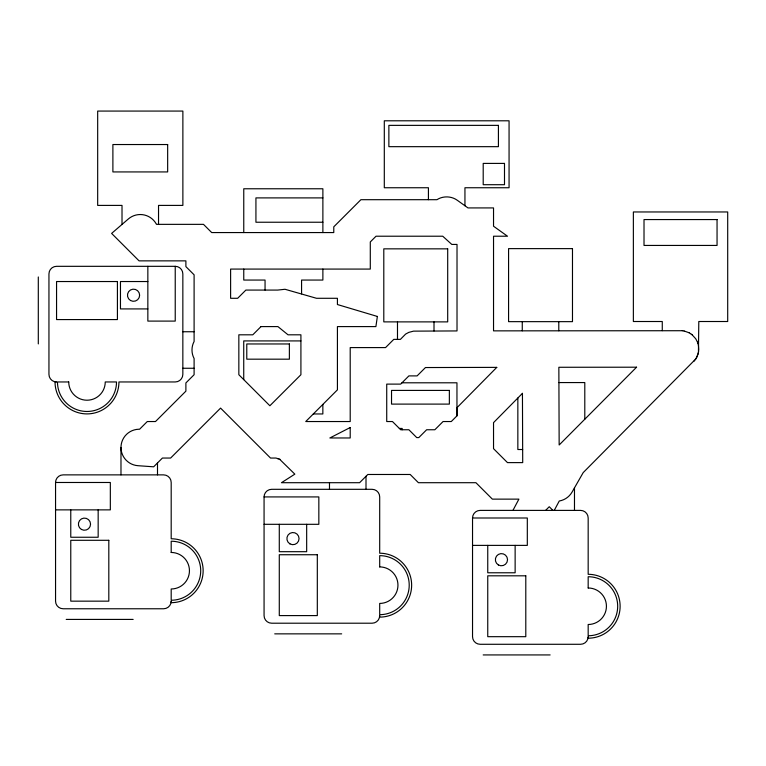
<?xml version="1.0" encoding="UTF-8"?>
<svg xmlns="http://www.w3.org/2000/svg" width="766" height="766" viewBox="0 0 766 766"><rect width="100%" height="100%" fill="white"/><g stroke="black" fill="none" stroke-linecap="round" stroke-linejoin="round"><path stroke-width="1.15" d="M698.448 352.408L698.793 321.509L727.7 321.509L727.7 211.962L633.367 211.962L633.367 321.509L662.274 321.509L662.274 330.653M698.745 349.765L698.439 345.313M698.573 351.537L698.707 350.675M696.658 357.463L698.439 352.446L698.228 353.298M697.711 355.003L698.008 354.189M697.031 356.659L697.405 355.874M512.942 510.395L518.898 499.135L492.366 499.135L475.925 482.704L418.418 482.704L410.203 474.48L367.814 474.48L359.599 482.704L281.467 482.704L294.833 474.144L279.58 459.207M554.258 510.395L559.266 501.002A18.26 18.26 0 0 0 572.068 492.069L583.194 472.612L695.72 359.034L695.193 359.742M695.739 358.995L696.639 357.492L696.189 358.249M694.063 361.121L694.647 360.48M545.612 510.395L549.251 506.728L552.918 510.395M322.879 197.896L255.93 197.896L255.93 222.236L322.879 222.236M175.232 266.319L56.56 266.319A7.612 7.612 0 0 0 48.947 273.931L48.947 374.344A7.612 7.612 0 0 0 56.56 381.956L55.037 381.956A31.952 31.952 0 0 0 86.989 413.908A31.952 31.952 0 0 0 118.941 381.956L175.232 381.956A7.612 7.612 0 0 0 182.844 374.344L182.844 273.931A7.612 7.612 0 0 0 175.232 266.319L175.232 321.098L147.848 321.098L147.848 266.319M147.848 281.534L120.463 281.534L120.463 308.918L147.848 308.918M182.844 331.745L194.104 331.745M300.914 340.918L243.732 340.918L243.732 379.61M182.844 368.264L194.104 368.264M558.921 382.569L584.793 382.569L584.793 419.232M401.987 382.799L456.957 382.799L456.957 415.861M313.313 413.956L322.85 413.956L322.85 404.419M399.373 428.443L402.188 428.443L402.188 429.755M522.661 449.518L517.845 449.518L517.845 398.004M55.554 482.484A7.612 7.612 0 0 1 63.166 474.872L163.589 474.872A7.612 7.612 0 0 1 171.191 482.484L171.191 538.776A31.952 31.952 0 0 1 203.143 570.727A31.952 31.952 0 0 1 171.191 602.679L171.191 601.157A7.612 7.612 0 0 1 163.589 608.769L63.166 608.769A7.612 7.612 0 0 1 55.554 601.157L55.554 482.484L110.333 482.484L110.333 509.869L55.554 509.869M264.069 496.923A7.612 7.612 0 0 1 271.671 489.311L372.094 489.311A7.612 7.612 0 0 1 379.697 496.923L379.697 553.215A31.952 31.952 0 0 1 411.648 585.167A31.952 31.952 0 0 1 379.697 617.118L379.697 615.596A7.612 7.612 0 0 1 372.094 623.208L271.671 623.208A7.612 7.612 0 0 1 264.069 615.596L264.069 496.923L318.838 496.923L318.838 524.308L264.069 524.308M472.536 517.998A7.612 7.612 0 0 1 480.148 510.395L580.561 510.395A7.612 7.612 0 0 1 588.173 517.998L588.173 574.299A31.952 31.952 0 0 1 620.125 606.251A31.952 31.952 0 0 1 588.173 638.202L588.173 636.68A7.612 7.612 0 0 1 580.561 644.283L480.148 644.283A7.612 7.612 0 0 1 472.536 636.68L472.536 517.998L527.314 517.998L527.314 545.382L472.536 545.382M66.211 619.416L133.15 619.416M274.716 633.855L341.665 633.855M483.183 654.93L550.132 654.93M682.276 330.72L493.534 330.864L493.534 236.215L507.504 236.215L493.534 226.219L493.534 207.921L467.969 207.921L457.312 200.29C451.452 196 443.026 195.751 436.936 199.696L360.901 199.696L333.775 226.832L333.775 232.567L211.703 232.567L203.488 224.352L156.446 224.352L156.159 223.777A18.26 18.26 0 0 0 128.343 218.971L111.616 233.41L139.067 260.861L185.889 260.861L185.889 266.606L194.104 274.822L194.104 341.464C191.289 346.692 191.28 353.308 194.104 358.526L194.104 374.718L185.889 382.933L185.889 391.148L155.498 421.539L147.283 421.539L139.565 429.257L138.732 429.238A18.26 18.26 0 0 0 121.028 446.205L120.99 447.995A18.26 18.26 0 0 0 137.957 465.699L153.65 466.81L162.411 458.049L170.626 458.049L220.579 408.106L270.522 458.049L275.942 458.049L279.925 459.265M684.048 330.979L682.305 330.72M684.076 330.979L689.103 332.77M278.336 458.901L277.847 458.757M689.122 332.779L690.635 333.689M692.081 334.752L690.664 333.698M692.1 334.771L695.691 338.716L697.386 341.866M697.989 343.551L697.395 341.885M698.429 345.284L697.998 343.58M574.481 487.856L574.481 510.395M558.787 321.653L558.787 330.759M522.268 321.653L522.268 330.816M515.135 545.382L515.135 572.777L487.75 572.777L487.75 545.382M464.943 205.748L464.943 187.747L509.064 187.747L509.064 120.798L384.302 120.798L384.302 187.747L428.424 187.747L428.424 199.696M434.006 321.883L434.006 330.969M397.487 321.883L397.487 339.376M366.004 476.289L366.004 489.311M329.485 482.704L329.485 489.311M322.879 232.567L322.879 188.771L243.76 188.771L243.76 232.567M322.879 269.077L322.879 280.059L301.574 280.059L301.574 293.838M306.668 524.308L306.668 551.692L279.284 551.692L279.284 524.308M265.055 290.075L265.055 280.059L243.76 280.059L243.76 269.077M158.533 224.352L158.533 205.403L182.873 205.403L182.873 111.07L97.675 111.07L97.675 205.403L122.014 205.403L122.014 224.428M157.499 462.961L157.499 474.872M120.98 447.488L120.98 474.872M98.163 509.869L98.163 537.253L70.769 537.253L70.769 509.869M38.3 276.966L38.3 343.915M377.379 316.454L375.895 326.594L337.423 326.594L337.423 389.846L305.739 421.539L350.206 421.539L350.206 347.592L385.557 347.592L393.772 339.376L400.407 339.376L405.645 334.062L408.805 332.377L413.535 331.142L457.015 330.931L457.015 244.431L451.796 244.431L442.738 236.215L376.029 236.215L370.294 241.951L370.294 269.077L230.614 269.077L230.614 298.29L237.661 298.29L245.876 290.075L277.713 290.075L285.019 289.27L316.511 298.29L337.423 298.29L337.423 304.533L377.379 316.454M496.77 367.374L457.015 407.656L457.015 415.794L451.279 421.539L443.064 421.539L434.849 429.755L426.633 429.755L418.801 437.587L416.742 437.597L408.891 429.755L400.675 429.755L392.46 421.539L386.725 421.539L386.725 384.111L400.675 384.111L408.891 375.895L417.106 375.895L425.456 367.546L496.77 367.374M522.441 393.351L493.534 422.64L493.534 448.665L507.485 462.616L522.709 462.616L522.441 393.351M636.565 367.201L559.161 444.998L558.854 367.278L636.565 367.201M261.005 326.594L252.79 334.809L238.839 334.809L238.839 374.718L269.871 405.76L300.914 374.718L300.914 334.809L288.035 334.809L277.924 326.594L261.005 326.594M350.206 427.533L329.859 437.97L350.206 437.97L350.206 427.533M498.417 125.365L388.869 125.365L388.869 146.67L498.417 146.67L498.417 125.365M167.658 144.535L112.889 144.535L112.889 171.929L167.658 171.929L167.658 144.535M504.497 163.407L483.202 163.407L483.202 184.702L504.497 184.702L504.497 163.407M717.053 219.564L644.014 219.564L644.014 245.436L717.053 245.436L717.053 219.564M572.48 248.624L508.576 248.624L508.576 321.653L572.48 321.653L572.48 248.624M447.698 248.845L383.795 248.845L383.795 321.883L447.698 321.883L447.698 248.845M117.418 281.534L56.56 281.534L56.56 319.575L117.418 319.575L117.418 281.534M289.376 343.963L246.776 343.963L246.776 359.177L289.376 359.177L289.376 343.963M68.729 381.956L57.469 381.956A29.52 29.52 0 0 0 86.989 411.476A29.52 29.52 0 0 0 116.509 381.956L105.248 381.956A18.26 18.26 0 0 1 86.989 400.216A18.26 18.26 0 0 1 68.729 381.956M449.355 390.411L391.531 390.411L391.531 404.103L449.355 404.103L449.355 390.411M108.81 540.298L70.769 540.298L70.769 601.157L108.81 601.157L108.81 540.298M317.315 554.737L279.284 554.737L279.284 615.596L317.315 615.596L317.315 554.737M525.792 575.812L487.75 575.812L487.75 636.68L525.792 636.68L525.792 575.812M588.173 587.991L588.173 576.731A29.52 29.52 0 0 1 617.683 606.251A29.52 29.52 0 0 1 588.173 635.761L588.173 624.501A18.26 18.26 0 0 0 606.433 606.251A18.26 18.26 0 0 0 588.173 587.991M379.697 566.907L379.697 555.647A29.52 29.52 0 0 1 409.216 585.167A29.52 29.52 0 0 1 379.697 614.686L379.697 603.426A18.26 18.26 0 0 0 397.956 585.167A18.26 18.26 0 0 0 379.697 566.907M171.191 552.468L171.191 541.217A29.52 29.52 0 0 1 200.711 570.727A29.52 29.52 0 0 1 171.191 600.247L171.191 588.987A18.26 18.26 0 0 0 189.451 570.727A18.26 18.26 0 0 0 171.191 552.468M289.931 543.879A6.09 6.09 0 0 0 299.056 538.613A6.09 6.09 0 0 0 289.931 533.337A6.09 6.09 0 0 0 289.931 543.879M498.398 564.963A6.09 6.09 0 0 0 507.532 559.687A6.09 6.09 0 0 0 498.398 554.421A6.09 6.09 0 0 0 498.398 564.963M81.426 529.44A6.09 6.09 0 0 0 90.551 524.174A6.09 6.09 0 0 0 81.426 518.898A6.09 6.09 0 0 0 81.426 529.44M130.507 300.502A6.09 6.09 0 0 0 139.632 295.226A6.09 6.09 0 0 0 130.507 289.96A6.09 6.09 0 0 0 130.507 300.502"/></g></svg>
